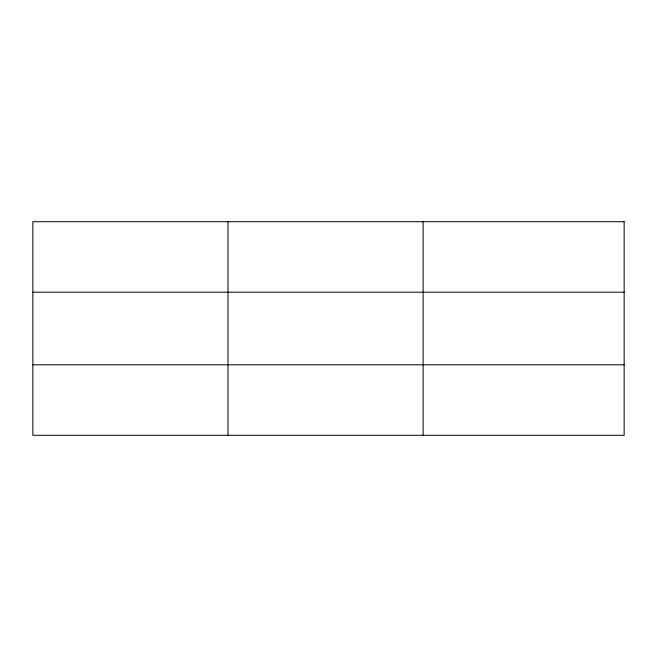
<?xml version="1.0" encoding="UTF-8"?>
<svg xmlns="http://www.w3.org/2000/svg" width="657" height="657" viewBox="0 0 657 657"><rect width="100%" height="100%" fill="white"/><g stroke="black" fill="none" stroke-linecap="round" stroke-linejoin="round"><path stroke-width="0.99" d="M227.979 435.295L227.979 221.705M423.108 435.295L423.108 221.705M32.85 292.193L624.15 292.193M32.85 364.807L624.15 364.807M624.15 221.705L624.15 435.295L32.85 435.295L32.85 221.705L624.15 221.705"/></g></svg>
